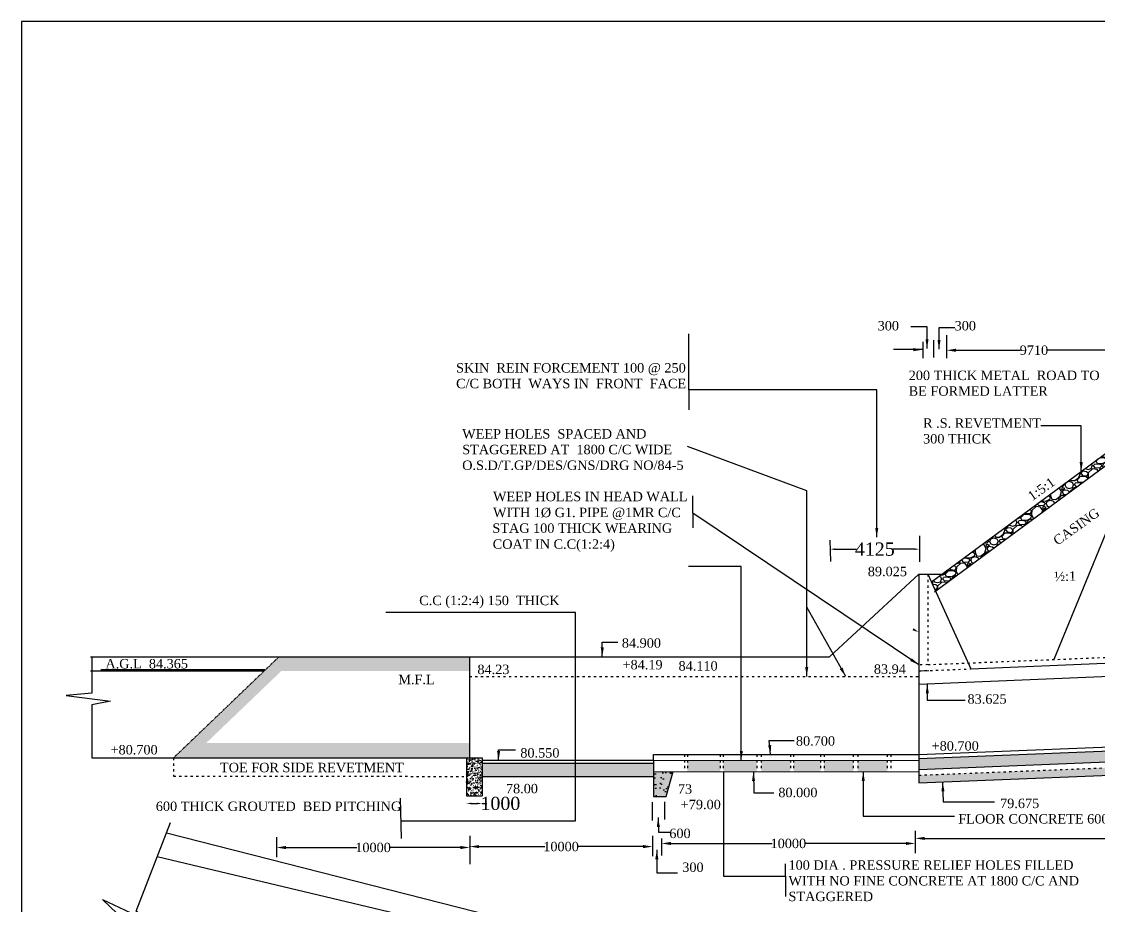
# Model space of a CAD drawing. Header units: millimetres. Extents: x 3396 to 289199, y -2290 to 111584.
# Drawn here: x 3396 to 60608, y 64636 to 111584 of the extents above; entities that cross this region are included whole.
import ezdxf

# ---------------------------------------------------------------- set-up
doc = ezdxf.new("R2010")
doc.units = ezdxf.units.MM
doc.header["$MEASUREMENT"] = 0
doc.linetypes.add('ACAD_ISO03W100', pattern=[30, 12, -18])
for name, color, linetype in [('DIM', 5, 'Continuous'), ('DWG.LINE', 10, 'Continuous'), ('HATCH', 2, 'Continuous'), ('TEXT', 7, 'Continuous')]:
    doc.layers.add(name, color=color, linetype=linetype)
doc.layers.add('DO LINE', color=3, linetype='Continuous', plot=False)
doc.layers.add('TITLE', color=7, linetype='Continuous', lineweight=30)
doc.styles.get("Standard").update_dxf_attribs({"font": 'TIMES.TTF', "height": 500})
doc.dimstyles.get("Standard").update_dxf_attribs({"dimtxt": 500, "dimasz": 500, "dimexe": 0.18, "dimexo": 0.0625, "dimgap": 0.09, "dimtad": 0, "dimtih": 1, "dimtoh": 1, "dimdec": 0, "dimzin": 0, "dimdsep": 46, "dimtxsty": 'Standard', "dimcen": 300, "dimclre": 256, "dimclrt": 4, "dimadec": 0, "dimazin": 0, "dimtfac": 1, "dimtdec": 0, "dimtofl": 0, "dimtmove": 0, "dimatfit": 3, "dimfxl": 5, "dimfxlon": 1, "dimtolj": 1, "dimtzin": 0, "dimarcsym": 0})
pattern_1 = [(50, (0, 0), (717.2602, -62.7521), [75, -825]), (355, (0, 0), (-138.7513, 752.192), [60, -660]), (100.4514, (59.8, -5.2), (578.5094, 689.4395), [63.74, -701.142]), (46.1842, (0, 200), (1067.241, -165.519), [112.5, -1237.5]), (96.6356, (88.9, 186.2), (934.663, 974.118), [95.61, -1051.713]), (351.1842, (0, 200), (934.662, 974.119), [90, -990]), (21, (100, 150), (596.907, -402.619), [75, -825]), (326, (100, 150), (243.3153, 725.15), [60, -660]), (71.4514, (149.74, 116.45), (840.2226, 322.5305), [63.74, -701.142]), (37.5, (0, 0), (12.15986, 332.89385), [0, -652, 0, -670, 0, -662.5]), (7.5, (0, 0), (263.0695, 394.4117), [0, -382, 0, -637, 0, -252.5]), (327.5, (-223, 0), (533.82244, -22.55487), [0, -250, 0, -780, 0, -1035]), (317.5, (-323, 0), (583.1862, 100.105), [0, -325, 0, -518, 0, -735])]

# ---------------------------------------------------------------- blocks, each defined once
blk = doc.blocks.new('*D2')
at = {"layer": 'Defpoints', "color": 0, "ltscale": 0.2}
for p in [(52496, 94216), (61763, 94216), (61763, 94144)]:
    blk.add_point(p, dxfattribs=at)
at = {"layer": 'DIM', "lineweight": -2, "ltscale": 0.2}
for p, q in [((52496, 94150), (52496, 94144)), ((61763, 94150), (61763, 94144))]:
    blk.add_line(p, q, dxfattribs=at)
at = {"layer": 'DIM', "color": 0, "lineweight": -2, "ltscale": 0.2}
for p, q in [((52996, 94144), (56419, 94144)), ((61263, 94144), (57840, 94144))]:
    blk.add_line(p, q, dxfattribs=at)
at = {"layer": 'DIM', "color": 0, "ltscale": 0.2}
for points in [[(52996, 94228), (52996, 94061), (52496, 94144)], [(61263, 94228), (61263, 94061), (61763, 94144)]]:
    blk.add_solid(points, dxfattribs=at)
at = {"layer": 'DIM', "color": 4, "ltscale": 0.2, "insert": (57130, 94144), "char_height": 500, "attachment_point": 5}
blk.add_mtext('\\A1;9710', dxfattribs=at)
blk = doc.blocks.new('*D12')
at = {"layer": 'Defpoints', "color": 0, "ltscale": 0.2}
for p in [(16924, 67700), (27182, 67762), (27182, 67700)]:
    blk.add_point(p, dxfattribs=at)
at = {"layer": 'DIM', "lineweight": -2, "ltscale": 0.2}
for p, q in [((16924, 67756), (16924, 67762)), ((27182, 67756), (27182, 67762))]:
    blk.add_line(p, q, dxfattribs=at)
at = {"layer": 'DIM', "color": 0, "lineweight": -2, "ltscale": 0.2}
for p, q in [((17424, 67762), (21187, 67762)), ((26682, 67762), (22920, 67762))]:
    blk.add_line(p, q, dxfattribs=at)
at = {"layer": 'DIM', "color": 0, "ltscale": 0.2}
for points in [[(17424, 67845), (17424, 67678), (16924, 67762)], [(26682, 67845), (26682, 67678), (27182, 67762)]]:
    blk.add_solid(points, dxfattribs=at)
at = {"layer": 'DIM', "color": 4, "ltscale": 0.2, "insert": (22053, 67762), "char_height": 500, "attachment_point": 5}
blk.add_mtext('\\A1;10000', dxfattribs=at)
blk = doc.blocks.new('*D13')
at = {"layer": 'Defpoints', "color": 0, "ltscale": 0.2}
for p in [(27182, 67762), (36880, 67811), (36880, 67811)]:
    blk.add_point(p, dxfattribs=at)
at = {"layer": 'DIM', "lineweight": -2, "ltscale": 0.2}
for p, q in [((27182, 67806), (27182, 67811)), ((36880, 67811), (36880, 67811))]:
    blk.add_line(p, q, dxfattribs=at)
at = {"layer": 'DIM', "color": 0, "lineweight": -2, "ltscale": 0.2}
for p, q in [((27682, 67811), (31165, 67811)), ((36380, 67811), (32898, 67811))]:
    blk.add_line(p, q, dxfattribs=at)
at = {"layer": 'DIM', "color": 0, "ltscale": 0.2}
for points in [[(27682, 67894), (27682, 67728), (27182, 67811)], [(36380, 67894), (36380, 67728), (36880, 67811)]]:
    blk.add_solid(points, dxfattribs=at)
at = {"layer": 'DIM', "color": 4, "ltscale": 0.2, "insert": (32031, 67811), "char_height": 500, "attachment_point": 5}
blk.add_mtext('\\A1;10000', dxfattribs=at)
blk = doc.blocks.new('*D14')
at = {"layer": 'Defpoints', "color": 0, "ltscale": 0.2}
for p in [(37359, 67844), (50833, 67976), (50833, 67844)]:
    blk.add_point(p, dxfattribs=at)
at = {"layer": 'DIM', "lineweight": -2, "ltscale": 0.2}
for p, q in [((37359, 67972), (37359, 67977)), ((50833, 67972), (50833, 67977))]:
    blk.add_line(p, q, dxfattribs=at)
at = {"layer": 'DIM', "color": 0, "lineweight": -2, "ltscale": 0.2}
for p, q in [((37859, 67976), (43229, 67976)), ((50333, 67976), (44963, 67976))]:
    blk.add_line(p, q, dxfattribs=at)
at = {"layer": 'DIM', "color": 0, "ltscale": 0.2}
for points in [[(37859, 68060), (37859, 67893), (37359, 67976)], [(50333, 68060), (50333, 67893), (50833, 67976)]]:
    blk.add_solid(points, dxfattribs=at)
at = {"layer": 'DIM', "color": 4, "ltscale": 0.2, "insert": (44096, 67976), "char_height": 500, "attachment_point": 5}
blk.add_mtext('\\A1;10000', dxfattribs=at)
blk = doc.blocks.new('*D15')
at = {"layer": 'Defpoints', "color": 0, "ltscale": 0.2}
for p in [(79256, 68246), (50833, 67976), (79256, 67971)]:
    blk.add_point(p, dxfattribs=at)
at = {"layer": 'DIM', "lineweight": -2, "ltscale": 0.2}
for p, q in [((50833, 68240), (50833, 68246)), ((79256, 68240), (79256, 68246))]:
    blk.add_line(p, q, dxfattribs=at)
at = {"layer": 'DIM', "color": 0, "lineweight": -2, "ltscale": 0.2}
for p, q in [((51333, 68246), (64142, 68246)), ((78756, 68246), (65946, 68246))]:
    blk.add_line(p, q, dxfattribs=at)
at = {"layer": 'DIM', "color": 0, "ltscale": 0.2}
for points in [[(51333, 68329), (51333, 68162), (50833, 68246)], [(78756, 68329), (78756, 68162), (79256, 68246)]]:
    blk.add_solid(points, dxfattribs=at)
at = {"layer": 'DIM', "color": 4, "ltscale": 0.2, "insert": (65044, 68246), "char_height": 500, "attachment_point": 5}
blk.add_mtext('\\A1;27910', dxfattribs=at)

msp = doc.modelspace()

# ---------------------------------------------------------------- hatches: boundary and pattern name
at = {"layer": 'HATCH', "ltscale": 0.2}
h = msp.add_hatch(dxfattribs=at)
h.set_pattern_fill('GRAVEL', color=256, scale=1000, style=0)
h.set_pattern_definition([(228.0128, (720, 1000), (-7999.99823, -9000.00134), [134.536, -13319.088]), (184.9697, (630, 900), (12000.001052, 999.991307), [230.868, -22855.925]), (132.5104, (400, 880), (9999.99072, -11000.008674), [162.788, -16116.032]), (267.2737, (10, 630), (999.996018, 20000.000295), [210.238, -20813.558]), (292.8337, (0, 420), (-5000.009905, 11999.996412), [206.155, -20409.373]), (357.2737, (80, 230), (-20000.000295, 999.996018), [210.238, -20813.558]), (37.6942, (290, 220), (-13000.007346, -9999.990405), [278.029, -27524.849]), (72.2553, (510, 390), (7000.010763, 21999.996231), [262.488, -25986.321]), (121.4296, (590, 640), (-8000.008234, 12999.995036), [210.95, -20884.073]), (175.2364, (480, 820), (11000.000946, -999.99153), [240.832, -11800.763]), (222.3974, (240, 840), (-12000.007351, -10999.992082), [311.448, -30833.375]), (138.8141, (1000, 620), (-7000.00295, 5999.99731), [106.301, -10523.844]), (171.4692, (920, 690), (12999.998285, -2000.00791), [202.237, -20021.511]), (225, (720, 720), (-1e-13, -1000.0003), [141.421, -1272.792]), (203.1986, (650, 840), (4999.99973, 2000.00133), [76.158, -7539.615]), (291.8014, (580, 810), (-999.9999, 3000.00027), [107.703, -5277.462]), (30.9638, (620, 710), (2999.99802, 2000.00248), [174.929, -5656.023]), (161.5651, (770, 800), (2000.0004, -999.9984), [126.491, -3035.787]), (16.3895, (0, 810), (10000.002198, 2999.99271), [177.2, -17542.845]), (70.3462, (170, 860), (-3999.995247, -11000.002136), [148.661, -14717.408]), (293.1986, (770, 1000), (-2000.00133, 4999.99973), [152.315, -7463.458]), (343.6105, (830, 860), (-10000.002198, 2999.99271), [177.2, -17542.845]), (339.444, (0, 190), (-5000.00184, 1999.996), [170.88, -8373.124]), (294.7751, (160, 130), (-4999.99219, 11000.00342), [143.178, -14174.643]), (66.8014, (780, 0), (2000.00133, 4999.99973), [152.315, -7463.458]), (17.354, (840, 140), (-13000.00202, -3999.994502), [167.631, -16595.424]), (69.444, (290, 0), (-1999.996, -5000.00184), [85.44, -8458.564]), (101.3099, (720, 0), (-999.99763, 4000.00075), [50.99, -5048.029]), (165.9638, (710, 50), (3000.00055, -999.99806), [206.155, -3916.95]), (186.009, (510, 100), (9999.99975, 999.999317), [191.05, -18913.923]), (303.6901, (620, 620), (-1000.0013, 1999.99956), [144.222, -3461.329]), (353.1572, (700, 500), (16999.999365, -2000.007998), [251.794, -24927.563]), (60.9454, (950, 470), (-4000.00003, -7000.000385), [102.956, -10192.674]), (90, (1000, 560), (-1000, 1000), [60, -940]), (120.2564, (490, 130), (3999.994887, -7000.002456), [138.924, -13753.52]), (48.0128, (420, 250), (7999.99823, 9000.00134), [269.072, -13184.552]), (0, (600, 450), (1000, 1000), [260, -740]), (325.3048, (860, 450), (-9999.99426, 7000.00861), [158.114, -15653.274]), (254.0546, (990, 360), (-999.99989, -4000.00013), [145.602, -7134.508]), (207.646, (950, 220), (-18999.995807, -10000.007713), [237.065, -23469.474]), (175.4261, (740, 110), (-13000.000558, 999.994801), [250.799, -24829.074])])
h.paths.add_polyline_path([(61713.5, 88589.7), (61488.3, 89076.5), (51691.8, 81854.1), (51913.1, 81364.5)])
h = msp.add_hatch(dxfattribs=at)
h.set_pattern_fill('GRAVEL', color=256, scale=900, style=0)
h.set_pattern_definition([(228.0128, (648, 900), (-7199.99841, -8100.00121), [121.082, -11987.179]), (184.9697, (567, 810), (10800.000946, 899.992176), [207.781, -20570.3325]), (132.5104, (360, 792), (8999.991647, -9900.007806), [146.509, -14504.429]), (267.2737, (9, 567), (899.996416, 18000.000265), [189.214, -18732.202]), (292.8337, (0, 378), (-4500.008915, 10799.99677), [185.5395, -18368.436]), (357.2737, (72, 207), (-18000.000265, 899.996416), [189.214, -18732.202]), (37.6942, (261, 198), (-11700.006611, -8999.991365), [250.226, -24772.364]), (72.2553, (459, 351), (6300.009686, 19799.996608), [236.239, -23387.689]), (121.4296, (531, 576), (-7200.00741, 11699.995533), [189.855, -18795.666]), (175.2364, (432, 738), (9900.00085, -899.99238), [216.749, -10620.687]), (222.3974, (216, 756), (-10800.006616, -9899.992874), [280.303, -27750.0375]), (138.8141, (900, 558), (-6300.00265, 5399.99758), [95.671, -9471.46]), (171.4692, (828, 621), (11699.998456, -1800.00712), [182.013, -18019.36]), (225, (648, 648), (-1e-13, -900.0003), [127.279, -1145.513]), (203.1986, (585, 756), (4499.99976, 1800.0012), [68.542, -6785.6535]), (291.8014, (522, 729), (-899.99992, 2700.00025), [96.933, -4749.716]), (30.9638, (558, 639), (2699.99822, 1800.00224), [157.436, -5090.421]), (161.5651, (693, 720), (1800.0004, -899.9986), [113.842, -2732.208]), (16.3895, (0, 729), (9000.00198, 2699.99344), [159.48, -15788.5605]), (70.3462, (153, 774), (-3599.995723, -9900.00192), [133.795, -13245.667]), (293.1986, (693, 900), (-1800.0012, 4499.99976), [137.0835, -6717.112]), (343.6105, (747, 774), (-9000.00198, 2699.99344), [159.48, -15788.5605]), (339.444, (0, 171), (-4500.00166, 1799.9964), [153.792, -7535.812]), (294.7751, (144, 117), (-4499.99297, 9900.00308), [128.86, -12757.179]), (66.8014, (702, 0), (1800.0012, 4499.99976), [137.0835, -6717.112]), (17.354, (756, 126), (-11700.001817, -3599.995052), [150.868, -14935.882]), (69.444, (261, 0), (-1799.9964, -4500.00166), [76.896, -7612.708]), (101.3099, (648, 0), (-899.99787, 3600.00068), [45.891, -4543.226]), (165.9638, (639, 45), (2700.0005, -899.99825), [185.5395, -3525.255]), (186.009, (459, 90), (8999.999776, 899.999386), [171.945, -17022.531]), (303.6901, (558, 558), (-900.0012, 1799.9996), [129.8, -3115.196]), (353.1572, (630, 450), (15299.999429, -1800.007198), [226.6146, -22434.807]), (60.9454, (855, 423), (-3600.00002, -6300.00035), [92.66, -9173.407]), (90, (900, 504), (-900, 900), [54, -846]), (120.2564, (441, 117), (3599.9954, -6300.00221), [125.032, -12378.168]), (48.0128, (378, 225), (7199.99841, 8100.00121), [242.165, -11866.097]), (0, (540, 405), (900, 900), [234, -666]), (325.3048, (774, 405), (-8999.994833, 6300.00775), [142.303, -14087.947]), (254.0546, (891, 324), (-899.9999, -3600.00011), [131.042, -6421.057]), (207.646, (855, 198), (-17099.996226, -9000.006942), [213.3585, -21122.5266]), (175.4261, (666, 99), (-11700.000502, 899.995321), [225.719, -22346.1666])])
h.paths.add_polyline_path([(17189.4, 77132), (27169.2, 77132), (27169, 77877), (17057, 77877), (11459.5, 72514.5), (27170.5, 72514.5), (27170.3, 73313), (13203, 73313)])
h = msp.add_hatch(dxfattribs=at)
h.set_pattern_fill('AR-CONC', color=256, scale=100, style=0)
h.set_pattern_definition(pattern_1)
h.paths.add_polyline_path([(79287.7, 73047.8), (79289.9, 73621.4), (51022.5, 72478.5), (51022.5, 71905)])
h.paths.add_polyline_path([(79286.5, 72715.7), (51022.5, 71602.5), (51022.5, 71186.5), (79285, 72329.2)])
h.paths.add_polyline_path([(92469.5, 73649), (79289.9, 73627.9), (79288.1, 73160.9), (92469.5, 73182)])
h.paths.add_polyline_path([(111218.5, 73543.5), (92469.5, 73543.5), (92469.5, 73182), (92469.5, 73025), (111218.5, 73025)])
h = msp.add_hatch(dxfattribs=at)
h.set_pattern_fill('AR-SAND', color=256, scale=500, style=0)
h.paths.add_polyline_path([(27839, 72239.5), (27839, 72390), (27839, 72514.5), (27010.5, 72514.5), (27010.5, 70506.5), (27839, 70506.5)])
h = msp.add_hatch(dxfattribs=at)
h.set_pattern_fill('AR-SAND', color=256, scale=100, style=0)
h.paths.add_polyline_path([(27839, 72239.5), (27839, 72390), (27839, 72514.5), (27010.5, 72514.5), (27010.5, 70506.5), (27839, 70506.5)])
h = msp.add_hatch(dxfattribs=at)
h.set_pattern_fill('AR-CONC', color=256, scale=100, style=0)
h.set_pattern_definition(pattern_1)
h.paths.add_polyline_path([(27839, 72239.5), (27839, 72390), (27839, 72514.5), (27010.5, 72514.5), (27010.5, 70506.5), (27839, 70506.5)])
h = msp.add_hatch(dxfattribs=at)
h.set_pattern_fill('GRAVEL', color=256, scale=500, style=0)
h.set_pattern_definition([(228.0128, (360, 500), (-3999.999116, -4500.00067), [67.268, -6659.544]), (184.9697, (315, 450), (6000.000526, 499.9956535), [115.434, -11427.9625]), (132.5104, (200, 440), (4999.995359, -5500.004337), [81.394, -8058.016]), (267.2737, (5, 315), (499.998009, 10000.0001475), [105.119, -10406.779]), (292.8337, (0, 210), (-2500.004953, 5999.998206), [103.0775, -10204.6865]), (357.2737, (40, 115), (-10000.0001475, 499.998009), [105.119, -10406.779]), (37.6942, (145, 110), (-6500.003673, -4999.9952026), [139.0145, -13762.4245]), (72.2553, (255, 195), (3500.0053814, 10999.9981156), [131.244, -12993.1605]), (121.4296, (295, 320), (-4000.004117, 6499.997518), [105.475, -10442.0365]), (175.2364, (240, 410), (5500.000473, -499.995766), [120.416, -5900.3815]), (222.3974, (120, 420), (-6000.0036755, -5499.996041), [155.724, -15416.6875]), (138.8141, (500, 310), (-3500.001473, 2999.998657), [53.1505, -5261.922]), (171.4692, (460, 345), (6499.9991424, -1000.003955), [101.1185, -10010.7555]), (225, (360, 360), (-6e-14, -500.0002), [70.7105, -636.396]), (203.1986, (325, 420), (2499.999865, 1000.00066), [38.079, -3769.8075]), (291.8014, (290, 405), (-499.99996, 1500.00014), [53.8515, -2638.731]), (30.9638, (310, 355), (1499.99901, 1000.00124), [87.4645, -2828.0115]), (161.5651, (385, 400), (1000.00022, -499.9992), [63.2455, -1517.8935]), (16.3895, (0, 405), (5000.001099, 1499.996355), [88.6, -8771.4225]), (70.3462, (85, 430), (-1999.997624, -5500.001068), [74.3305, -7358.704]), (293.1986, (385, 500), (-1000.00066, 2499.999865), [76.1575, -3731.729]), (343.6105, (415, 430), (-5000.001099, 1499.996355), [88.6, -8771.4225]), (339.444, (0, 95), (-2500.000922, 999.998), [85.44, -4186.562]), (294.7751, (80, 65), (-2499.996095, 5500.001711), [71.589, -7087.3215]), (66.8014, (390, 0), (1000.00066, 2499.999865), [76.1575, -3731.729]), (17.354, (420, 70), (-6500.00101, -1999.997251), [83.8155, -8297.712]), (69.444, (145, 0), (-999.998, -2500.000922), [42.72, -4229.282]), (101.3099, (360, 0), (-499.99882, 2000.00038), [25.495, -2524.0145]), (165.9638, (355, 25), (1500.00027, -499.99903), [103.0775, -1958.475]), (186.009, (255, 50), (4999.9998755, 499.999659), [95.525, -9456.9615]), (303.6901, (310, 310), (-500.00067, 999.99978), [72.111, -1730.6645]), (353.1572, (350, 250), (8499.9996827, -1000.003999), [125.897, -12463.7815]), (60.9454, (475, 235), (-2000.000014, -3500.000192), [51.478, -5096.337]), (90, (500, 280), (-500, 500), [30, -470]), (120.2564, (245, 65), (1999.997443, -3500.001228), [69.462, -6876.76]), (48.0128, (210, 125), (3999.999116, 4500.00067), [134.536, -6592.276]), (0, (300, 225), (500, 500), [130, -370]), (325.3048, (430, 225), (-4999.99713, 3500.004305), [79.057, -7826.637]), (254.0546, (495, 180), (-499.999945, -2000.000063), [72.801, -3567.254]), (207.646, (475, 110), (-9499.9979036, -5000.0038566), [118.5325, -11734.737]), (175.4261, (370, 55), (-6500.000279, 499.9974006), [125.3995, -12414.537])])
h.paths.add_polyline_path([(32791, 72239.5), (27839, 72239.5), (27839, 71537), (32791, 71537)])
h.paths.add_polyline_path([(36944.5, 72239.5), (32791, 72239.5), (32791, 71537), (36944.5, 71537)])
h = msp.add_hatch(dxfattribs=at)
h.set_pattern_fill('AR-SAND', color=256, scale=100, style=0)
h.paths.add_polyline_path([(37987, 71788.4), (36944.5, 71789), (36944.5, 70464.5), (37612.5, 70464.5)])
h.paths.add_polyline_path([(42415, 72386.7), (40641, 72387.8), (40641, 71786.8), (42415, 71785.7)])
h.paths.add_polyline_path([(40478, 72387.9), (38739.5, 72388.9), (38739.5, 71787.9), (40478, 71786.9)])
h.paths.add_polyline_path([(44203.5, 72385.6), (42658.5, 72386.6), (42658.5, 71785.6), (44203.5, 71784.6)])
h.paths.add_polyline_path([(45802.5, 72384.7), (44371.5, 72385.5), (44371.5, 71784.5), (45802.5, 71783.7)])
h.paths.add_polyline_path([(47539, 72383.6), (45992, 72384.5), (45992, 71783.5), (47539, 71782.6)])
h.paths.add_polyline_path([(49344.5, 72382.5), (47775.5, 72383.5), (47775.5, 71782.5), (49344.5, 71781.5)])
at = {"layer": 'HATCH', "linetype": 'ACAD_ISO03W100', "ltscale": 0.2}
h = msp.add_hatch(dxfattribs=at)
h.set_pattern_fill('AR-SAND', color=256, scale=300, style=0)
h.paths.add_polyline_path([(37987, 71788.4), (36944.5, 71789), (36944.5, 70464.5), (37612.5, 70464.5)])

# ---------------------------------------------------------------- linework, layer by layer
at = {"layer": 'DIM', "ltscale": 0.2}
for p, q in [((38818, 92048), (38818, 95007.5)), ((38818, 92048), (38818, 90976)), ((46317.6, 83585), (46317.6, 83590.2)), ((46567.6, 83590), (47720.8, 83590)), ((50799, 83590), (49645.8, 83590)), ((51049, 83590), (51049, 83590.2)), ((27010.5, 70104), (27010.5, 70098.8)), ((27260.5, 70099), (27589, 70099)), ((27839, 70104), (27839, 70098.8)), ((27839, 70099), (28089, 70099))]:
    msp.add_line(p, q, dxfattribs=at)
for points in [[(51236, 94586.5), (51236, 93729.5)], [(51807.5, 94677.5), (51807.5, 93755.5)], [(52496.5, 94950), (52496.5, 93716.5)], [(39026.5, 85505), (39026.5, 86421.5)], [(39026.5, 85505), (39026.5, 84715.5)], [(51049, 84293.5), (51049, 82911.5)], [(46303.5, 84073.5), (46334.5, 82943)], [(23520.6, 69184.5), (32791, 69184.5), (32791, 80233), (22722, 80233)], [(16303.5, 77191), (7611, 77191)], [(40658, 71786.8), (40658, 66249.5), (43951, 66249.5)], [(23496.5, 70387.5), (23539.5, 68238)], [(36871, 70168), (36871, 69203)], [(37518, 70186.5), (37518, 69239.5)], [(16924, 68308), (16924, 67242.5)], [(27193.5, 68373), (27193.5, 66874)], [(36880, 68380), (36880, 67296.5)], [(37359, 68242.5), (37359, 67345)], [(50833, 68651), (50833, 67463.5)], [(43951, 66249.5), (43951, 66904)], [(43951, 66249.5), (43951, 65165)]]:
    msp.add_lwpolyline(points, dxfattribs=at)
for points in [[(46567.6, 83631.7), (46567.6, 83548.3), (46317.6, 83590)], [(50799, 83631.7), (50799, 83548.3), (51049, 83590)], [(50740.1, 79396.3), (51022.5, 79181.5), (50685.7, 79293.1)], [(27260.5, 70140.7), (27260.5, 70057.3), (27010.5, 70099)], [(27589, 70140.7), (27589, 70057.3), (27839, 70099)]]:
    msp.add_solid(points, dxfattribs=at)
at = {"layer": 'DO LINE', "linetype": 'ACAD_ISO03W100', "ltscale": 10}
for points in [[(51506.5, 82264), (51506.5, 77465.5), (51022.5, 77453)], [(51506.5, 77465.5), (79308.4, 78596.5)], [(27169.3, 76835.5), (51022.5, 76835.5)], [(51022.5, 77136.5), (53779.5, 77235.5)], [(38584, 72698.5), (38584, 71788)], [(38739.5, 72698.4), (38739.5, 71787.9)], [(40478, 72698.5), (40478, 71788)], [(40641, 72698.5), (40641, 71788)], [(42415, 72698.5), (42415, 71788)], [(42658.5, 72698.5), (42658.5, 71788)], [(44203.5, 72698.5), (44203.5, 71788)], [(44371.5, 72698.5), (44371.5, 71788)], [(45802.5, 72698.5), (45802.5, 71788)], [(45992, 72698.5), (45992, 71788)], [(47539, 72698.5), (47539, 71788)], [(47775.5, 72698.5), (47775.5, 71788)], [(49344.5, 72698.5), (49344.5, 71788)], [(49535.5, 72698.5), (49535.5, 71788)], [(51022.5, 71602.5), (79286.5, 72715.7)], [(11459.5, 72514.5), (11459.5, 71553.5), (27010.5, 71535)]]:
    msp.add_lwpolyline(points, dxfattribs=at)
at = {"layer": 'DWG.LINE', "ltscale": 0.2}
for p, q in [((51697, 81858), (61801, 89307)), ((51861.5, 81326.5), (61713.5, 88589.7)), ((36944.5, 72390), (36944.5, 72699.5)), ((36944.5, 72699.5), (51022.5, 72691)), ((36944.5, 72390), (51022.5, 72381.5)), ((36944.5, 71789), (51022.5, 71780.5))]:
    msp.add_line(p, q, dxfattribs=at)
for points in [[(62513.5, 88281), (58195.5, 77730.5)], [(7048, 77877), (46276.5, 77877), (51022.5, 82264), (52251.6, 82266.9)], [(51022.5, 82264), (51022.5, 71186.5)], [(51506.5, 82264), (53779.5, 77235.5)], [(7120.5, 77877), (7120.5, 75956), (5768, 75835), (8116.5, 75529), (7120.5, 75325), (7120.5, 72514.5), (27839, 72514.5)], [(27169, 77877), (27170.5, 72514.5)], [(53773.4, 77248.9), (79307, 78323)], [(51022.5, 76421.5), (79304.7, 77611.2)], [(7048, 77132), (16279.4, 77132)], [(51024.8, 77133.3), (51555.9, 77155.7)], [(51022.5, 72691), (79293.5, 73834)], [(51022.5, 72478.5), (79293.5, 73621.5)], [(51022.5, 71905), (79293.5, 73048)], [(27010.5, 72514.5), (27010.5, 70506.5), (27839, 70506.5)], [(27839, 72514.5), (27839, 72390), (36944.5, 72390)], [(27839, 72390), (27839, 72239.5), (36944.5, 72239.5)], [(27839, 72239.5), (27839, 70506.5)], [(36944.5, 72390), (36944.5, 70464.5), (37612.5, 70464.5), (37987, 71788.4)], [(51022.5, 71186.5), (79293.5, 72329.5)], [(27839, 71661.5), (27839, 71537), (36944.5, 71537)], [(7564.6, 59160.2), (9223.1, 63536), (7698.6, 64999.6), (10090.1, 63874.5), (9482.3, 64392.3), (11307.8, 69097.6)], [(45726.4, 61155.2), (36294.8, 61155.2), (10594, 67264.4)]]:
    msp.add_lwpolyline(points, dxfattribs=at)
at = {"layer": 'DWG.LINE', "linetype": 'ACAD_ISO03W100', "ltscale": 0.2}
msp.add_lwpolyline([(17057, 77877), (11459.5, 72514.5)], dxfattribs=at)
at = {"layer": 'DWG.LINE', "ltscale": 0.2}
msp.add_lwpolyline([(11094.6, 68548.2), (36559.9, 62048.4), (42229.6, 62048.4, 0.4142136), (43049.2, 62868), (43049.2, 64322.6)], format="xyb", dxfattribs=at)
at = {"layer": 'TITLE', "ltscale": 0.2}
msp.add_lwpolyline([(289143.5, 111583.5), (3395.5, 111583.5), (3395.5, -2290), (289143.5, -2290)], close=True, dxfattribs=at)

# ---------------------------------------------------------------- texts
at = {"layer": 'DIM', "color": 4}
msp.add_text('300', height=500, dxfattribs=at).set_placement((48835.6, 95196.5))
at = {"layer": 'DIM', "color": 4, "ltscale": 0.2, "insert": (52922, 95696.5), "char_height": 500, "width": 6479.5, "attachment_point": 1}
msp.add_mtext('300', dxfattribs=at)
at = {"layer": 'DIM', "color": 4, "ltscale": 0.2, "char_height": 700, "attachment_point": 5}
for s, insert in [('\\A1;4125', (48683.3, 83590)), ('\\A1;1000', (28810.8, 70099))]:
    msp.add_mtext(s, dxfattribs=dict(at, insert=insert))
at = {"layer": 'TEXT', "linetype": 'ACAD_ISO03W100'}
for s, p in [('WEEP HOLES IN HEAD WALL', (28421.8, 86136.5)), ('WITH 1%%C G1. PIPE @1MR C/C', (28421.8, 85290.5)), ('STAG 100 THICK WEARING', (28385.4, 84457.2)), ('COAT IN C.C(1:2:4)', (28404.8, 83611.3))]:
    msp.add_text(s, height=500, dxfattribs=at).set_placement(p)
at = {"layer": 'TEXT', "ltscale": 0.2, "char_height": 500, "attachment_point": 1}
for s, insert, width in [('SKIN  REIN FORCEMENT 100 @ 250 C/C BOTH  WAYS IN  FRONT  FACE', (26460.5, 93463), 12634.251), ('200 THICK METAL  ROAD TO BE FORMED LATTER', (50484.5, 93063.5), 10949.205), ('R .S. REVETMENT 300 THICK', (51248.5, 90531.5), 6479.5), ('WEEP HOLES  SPACED AND  STAGGERED AT  1800 C/C WIDE O.S.D/T.GP/DES/GNS/DRG NO/84-5', (26785, 89961.5), 12234.074), ('89.025', (48314, 82657.5), 6479.5), ('C.C (1:2:4) 150  THICK', (24503, 81121), 8842.489), ('84.900', (35258.9, 78864.1), 6479.5), ('A.G.L  84.365', (7846, 77763.5), 6479.5), ('84.23', (27592, 77463.5), 6479.5), ('+84.19', (35295, 77713), 6479.5), ('84.110', (38268, 77649), 6479.5), ('83.94', (48635, 77477), 6479.5), ('M.F.L', (23393, 76926.5), 6479.5), ('83.625', (53605.5, 75894), 6479.5), ('80.700', (44497.5, 73667), 6479.5), ('+80.700', (51701, 73403.5), 6479.5), ('+80.700', (8118, 73200.5), 6479.5), ('80.550', (29869, 73035), 6479.5), ('TOE FOR SIDE REVETMENT', (13930.5, 72257), 21497.466), ('78.00', (29105, 71139.5), 6479.5), ('73', (38233, 71116.5), 6479.5), ('80.000', (43564, 70932), 6479.5), ('600 THICK GROUTED  BED PITCHING ', (10522.1, 70199.6), 21497.466), ('+79.00', (38386, 70294), 6479.5), ('79.675', (55334.5, 70354), 6479.5), ('FLOOR CONCRETE 600 THICK IN  C.C (1:4:8)', (53116, 69535), 16799.741), ('600', (37778, 68762), 6479.5), ('300', (38465.5, 66965.5), 6479.5), ('100 DIA . PRESSURE RELIEF HOLES FILLED WITH NO FINE CONCRETE AT 1800 C/C AND STAGGERED', (44103, 67083), 15879.486)]:
    msp.add_mtext(s, dxfattribs=dict(at, insert=insert, width=width))
at = {"layer": 'TEXT', "ltscale": 0.2, "char_height": 500, "width": 6479.5, "attachment_point": 1}
for s, insert, rotation in [('1:5:1', (56745.8, 86537.5), 35.5398), ('CASING', (58090.8, 84177), 35.5398), ('½:1', (58207.8, 82390.5), 1.40506)]:
    msp.add_mtext(s, dxfattribs=dict(at, insert=insert, rotation=rotation))

# ---------------------------------------------------------------- dimensions: what is measured, and where the dimension line sits
at = {"layer": 'DIM', "ltscale": 0.2}
for base, p1, p2, text, picture, middle in [((61763, 94144.5), (52496.5, 94216), (61763, 94216), '9710', '*D2', (57129.8, 94144.5)), ((27182.5, 67761.5), (16924, 67700), (27182.5, 67700), '10000', '*D12', (22053.2, 67761.5)), ((36880, 67811), (27182.5, 67761.5), (36880, 67811), '10000', '*D13', (32031.2, 67811)), ((79255.5, 68245.5), (50833, 67976.5), (79255.5, 67971), '27910', '*D15', (65044.2, 68245.5))]:
    dim = msp.add_linear_dim(base=base, p1=p1, p2=p2, text=text, dimstyle='Standard', dxfattribs=at)
    dim.commit()
    dim.dimension.update_dxf_attribs({"geometry": picture, "text_midpoint": middle})
dim = msp.add_aligned_dim(p1=(37359, 67844.5), p2=(50833, 67844.5), distance=132, text='10000', dimstyle='Standard', dxfattribs=at)
dim.commit()
dim.dimension.update_dxf_attribs({"geometry": '*D14', "text_midpoint": (44096, 67976.5)})

# ---------------------------------------------------------------- leaders
for points in [[(51456.5, 94232), (51456.5, 95383), (50604, 95383)], [(52094, 94193.5), (52094, 95344.5), (52923.5, 95344.5)], [(51236, 94178), (49682.5, 94178)], [(48788, 84219.5), (48788, 92048), (38812, 92048)], [(59639.3, 87713.3), (59639.3, 90135.5), (57496, 90135.5)], [(45070.5, 76835.5), (45070.5, 86684.5), (38736.5, 89044.5)], [(51022.5, 77453), (39026.5, 85505)], [(41597.9, 72387.2), (41597.9, 82670.5), (38793, 82670.5)], [(47143, 76835.5), (45070.5, 80518)], [(34219.1, 77877), (34219.1, 78664.1), (35048.5, 78664.1)], [(51470.8, 76440.4), (51470.8, 75582.5), (53489, 75582.5)], [(43152.5, 72695.8), (43079.5, 73444), (44411, 73444)], [(28716.5, 72390), (28716.5, 72941.5), (29616, 72941.5)], [(42240.6, 71785.8), (42258.5, 70655.5), (43316.5, 70655.5)], [(48072.1, 71782.3), (48072.1, 69422.5), (52913, 69422.5)], [(52285.5, 71237.6), (52316, 70185), (55041, 70185)], [(37178.5, 69351.5), (37206, 68570.5), (37879, 68579.5)], [(37115, 67640.5), (37115, 66418.5), (38215.5, 66418.5)]]:
    msp.add_leader(points, dimstyle='Standard', override={"dimgap": 0.09, "dimtad": 0}, dxfattribs=at)

doc.saveas('drawing.dxf')
